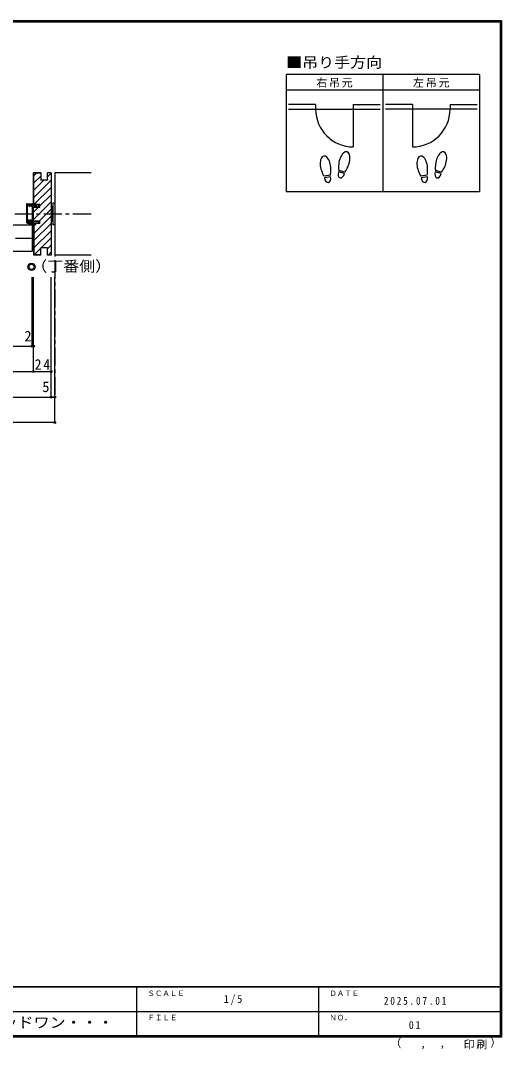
# Model space of a CAD drawing. Units: millimetres at full size, sheet at 1:5; details may follow other scales. Extents: x -973 to 977, y -718 to 696.
# Drawn here: x 316 to 977, y -718 to 696 of the extents above; entities that cross this region are included whole.
import ezdxf
from ezdxf.enums import TextEntityAlignment as Align

# ---------------------------------------------------------------- set-up
doc = ezdxf.new("R2010")
doc.units = ezdxf.units.MM
doc.header["$LTSCALE"] = 5
doc.header["$PDMODE"] = 32
doc.header["$PDSIZE"] = 2.5
doc.linetypes.add('CHAIN1', pattern=[8, 5, -1, 1, -1])
doc.linetypes.add('DASHED1', pattern=[1.8, 1.2, -0.6])
for name, color, linetype in [('0-0_補助線', 7, 'Continuous'), ('0-1_通り芯', 4, 'DASHED1'), ('0-3_仕上げ', 7, 'Continuous'), ('0-4_枠', 3, 'Continuous'), ('0-6_扉', 6, 'Continuous'), ('0-7_金物', 7, 'Continuous'), ('0-8_戸当り', 7, 'Continuous'), ('0-A_文字', 3, 'Continuous'), ('0-B_寸法', 7, 'Continuous'), ('0-C_ハッチ', 4, 'Continuous'), ('F-1_枠', 6, 'Continuous'), ('F-A_文字', 7, 'Continuous')]:
    doc.layers.add(name, color=color, linetype=linetype)
doc.styles.add('ＭＳ ゴシック', font='')
doc.styles.get('ＭＳ ゴシック').set_extended_font_data('MS Gothic')

# ---------------------------------------------------------------- blocks, each defined once
blk = doc.blocks.new('01')
at = {"layer": '0-0_補助線'}
for p, q in [((-5.765, 14.562), (-5.765, -9.938)), ((-4.765, 15.562), (3.935, 15.562)), ((4.133, 15.036), (2.233, 13.586)), ((11.735, 12.512), (8.735, 14.412)), ((-4.265, -8.938), (-4.265, 14.062)), ((-4.265, 14.062), (-2.165, 14.062)), ((-2.165, 14.062), (-2.165, 12.062)), ((-2.165, 12.062), (-0.965, 12.062)), ((-0.965, 14.062), (1.735, 14.062)), ((-0.965, 12.062), (-0.965, 14.062)), ((1.348, 14.049), (-0.37, 13.576)), ((0.901, 12.76), (0.04, 12.448)), ((1.735, 13.812), (1.735, 14.062)), ((1.735, 13.762), (1.735, 13.512)), ((4.235, 13.512), (1.735, 13.512)), ((2.235, 12.312), (1.735, 12.312)), ((2.735, -6.438), (2.735, 11.812)), ((4.235, 13.262), (4.235, 13.512)), ((8.735, 11.762), (4.235, 11.762)), ((8.735, 11.012), (11.735, 12.512)), ((8.735, 11.012), (8.735, 11.762)), ((-5.265, -10.438), (1.735, -10.438)), ((0.93, -13.548), (-5.265, -10.438)), ((-4.265, -8.938), (-0.265, -8.938)), ((-1.282, -8.784), (-3.773, -8.007)), ((1.244, -12.923), (-3.705, -10.438)), ((-0.734, -7.488), (-3.356, -6.67)), ((-0.265, -8.889), (-0.265, -8.938)), ((2.235, -6.938), (0.275, -6.938)), ((1.735, -9.738), (0.532, -8.486)), ((1.735, -10.438), (1.735, -9.738)), ((2.835, -11.938), (2.835, -9.438)), ((3.535, -11.938), (3.535, -10.438)), ((3.535, -10.438), (8.735, -10.438)), ((8.735, -8.188), (8.735, -8.938)), ((8.735, -10.438), (8.735, -11.588))]:
    blk.add_line(p, q, dxfattribs=at)
for points in [[(4.235, 13.262), (8.735, 13.262), (8.735, 14.412)], [(8.735, -8.938), (4.235, -8.938), (4.235, 11.762)], [(3.535, -10.438), (3.535, -9.438), (2.735, -9.438), (2.735, -8.338), (0.398, -8.338)], [(8.735, -8.188), (11.735, -9.688), (8.735, -11.588)]]:
    blk.add_lwpolyline(points, dxfattribs=at)
for centre, radius, start, end in [((-4.765, 14.562), 1, 90, 180), ((3.935, 15.262), 0.3, 311.34778, 90), ((-0.165, 13.012), 0.6, 106.79003, 180), ((-0.165, 13.012), 0.6, 180, 293.33765), ((1.735, 13.312), 1, 213.47738, 270), ((1.435, 13.762), 0.3, 0, 106.79003), ((2.035, 13.812), 0.3, 180, 311.34778), ((2.235, 11.812), 0.5, 0, 90), ((-5.265, -9.938), 0.5, 180, 270), ((-3.565, -7.338), 0.7, 72.67017, 252.67017), ((-0.925, -7.638), 1.2, 252.67017, 311.40962), ((0.275, -8.138), 1.2, 90, 147.21126), ((0.235, -8.889), 0.5, 53.61521, 180), ((0.398, -9.138), 0.8, 90, 131.40962), ((1.735, -11.938), 1.8, 243.42485, 360), ((1.735, -11.938), 1.1, 243.42485, 360), ((2.235, -6.438), 0.5, 270, 0)]:
    blk.add_arc(centre, radius, start, end, dxfattribs=at)

msp = doc.modelspace()

# ---------------------------------------------------------------- linework, layer by layer
at = {"layer": '0-1_通り芯', "linetype": 'CHAIN1'}
for p, q in [((362.506, 486.5), (362.506, 178.5)), ((412.506, 430), (-409.2, 430)), ((333.506, 396.5), (-330.2, 396.5))]:
    msp.add_line(p, q, dxfattribs=at)
at = {"layer": '0-3_仕上げ'}
for p, q in [((412.506, 486.5), (362.506, 486.5)), ((362.506, 486.5), (362.506, 373.5)), ((412.506, 373.5), (362.506, 373.5))]:
    msp.add_line(p, q, dxfattribs=at)
at = {"layer": '0-4_枠'}
for p, q in [((333.506, 443), (333.506, 486.5)), ((343.506, 486.5), (333.506, 486.5)), ((334.006, 443), (334.006, 486)), ((343.506, 486), (334.006, 486)), ((343.506, 486.5), (343.506, 476.5)), ((357.506, 486.5), (352.506, 486.5)), ((352.506, 476.5), (352.506, 486.5)), ((357.506, 486.5), (357.506, 373.5)), ((352.506, 476.5), (343.506, 476.5)), ((342.006, 443), (333.506, 443)), ((333.506, 439.3), (342.006, 439.3)), ((333.506, 420.7), (333.506, 439.3)), ((342.006, 439.3), (342.006, 443)), ((333.506, 420.7), (342.006, 420.7)), ((333.506, 417), (333.506, 373.5)), ((342.006, 417), (333.506, 417)), ((334.006, 417), (334.006, 374)), ((342.006, 417), (342.006, 420.7)), ((352.506, 383.5), (343.506, 383.5)), ((343.506, 373.5), (343.506, 383.5)), ((352.506, 373.5), (352.506, 383.5)), ((343.506, 373.5), (333.506, 373.5)), ((343.506, 374), (334.006, 374)), ((357.506, 373.5), (352.506, 373.5))]:
    msp.add_line(p, q, dxfattribs=at)
at = {"layer": '0-6_扉'}
for p, q in [((331.506, 414.5), (13.153, 414.5)), ((331.506, 414.5), (331.506, 378.5)), ((331.506, 378.5), (13.153, 378.5))]:
    msp.add_line(p, q, dxfattribs=at)
at = {"layer": '0-7_金物'}
for p, q in [((358.006, 439), (357.506, 439)), ((358.006, 440), (358.006, 420)), ((360.006, 440), (358.006, 440)), ((362.506, 445), (360.006, 445)), ((360.006, 445), (360.006, 415)), ((362.506, 445), (362.506, 415)), ((358.006, 421), (357.506, 421)), ((360.006, 420), (358.006, 420)), ((362.506, 415), (360.006, 415))]:
    msp.add_line(p, q, dxfattribs=at)
for radius in [5, 3.5]:
    msp.add_circle((330.555, 357.457), radius, dxfattribs=at)
at = {"layer": '0-8_戸当り', "color": 2}
for p, q in [((721.239, 580.308), (684.139, 580.308)), ((721.239, 580.308), (721.239, 574.008)), ((773.039, 580.308), (773.039, 522.208)), ((773.039, 580.308), (810.139, 580.308)), ((854.239, 580.308), (817.139, 580.308)), ((854.239, 580.308), (854.239, 522.208)), ((906.039, 580.308), (906.039, 574.008)), ((906.039, 580.308), (943.139, 580.308)), ((684.139, 574.008), (810.139, 574.008)), ((943.139, 574.008), (817.139, 574.008))]:
    msp.add_line(p, q, dxfattribs=at)
at = {"layer": '0-8_戸当り', "color": 3}
for p, q in [((741.457, 483.378), (732.811, 481.853)), ((741.822, 481.31), (733.175, 479.785)), ((760.924, 485.706), (752.444, 487.978)), ((761.468, 487.735), (752.987, 490.007)), ((874.457, 483.378), (865.811, 481.853)), ((874.822, 481.31), (866.175, 479.785)), ((893.924, 485.706), (885.444, 487.978)), ((894.468, 487.735), (885.987, 490.007))]:
    msp.add_line(p, q, dxfattribs=at)
at = {"layer": '0-8_戸当り', "color": 2}
for centre, start, end in [((773.039, 574.008), 180, 270), ((854.239, 574.008), 270, 0)]:
    msp.add_arc(centre, 51.8, start, end, dxfattribs=at)
at = {"layer": '0-8_戸当り', "color": 3}
for centre, major_axis, ratio, start_param, end_param in [((734.795, 495.877), (-2.445, 13.867), 0.5, 4.34059143, 8.22577918), ((760.713, 501.878), (3.644, 13.601), 0.5, 4.34059143, 8.22577918), ((867.795, 495.877), (-2.445, 13.867), 0.5, 4.34059143, 8.22577918), ((893.713, 501.878), (3.644, 13.601), 0.5, 4.34059143, 8.22577918), ((760.609, 501.489), (4.416, 16.48), 0.4, 1.85063327, 2.44287679), ((760.609, 501.489), (4.416, 16.48), 0.4, 3.84030852, 4.43255203), ((893.609, 501.489), (4.416, 16.48), 0.4, 1.85063327, 2.44287679), ((893.609, 501.489), (4.416, 16.48), 0.4, 3.84030852, 4.43255203), ((734.865, 495.481), (-2.963, 16.802), 0.4, 1.85063327, 2.44287679), ((737.498, 480.548), (-1.27, 7.205), 0.6, 1.57079633, 4.71238898), ((734.865, 495.481), (-2.963, 16.802), 0.4, 3.84030852, 4.43255203), ((756.684, 486.842), (1.894, 7.067), 0.6, 1.57079633, 4.71238898), ((867.865, 495.481), (-2.963, 16.802), 0.4, 1.85063327, 2.44287679), ((870.498, 480.548), (-1.27, 7.205), 0.6, 1.57079633, 4.71238898), ((867.865, 495.481), (-2.963, 16.802), 0.4, 3.84030852, 4.43255203), ((889.684, 486.842), (1.894, 7.067), 0.6, 1.57079633, 4.71238898)]:
    msp.add_ellipse(centre, major_axis=major_axis, ratio=ratio, start_param=start_param, end_param=end_param, dxfattribs=at)
at = {"layer": '0-A_文字'}
for p, q in [((946.639, 621.667), (680.639, 621.667)), ((680.639, 621.667), (680.639, 460.667)), ((813.639, 621.667), (813.639, 460.667)), ((946.639, 621.667), (946.639, 460.667)), ((680.639, 600.667), (946.639, 600.667)), ((946.639, 460.667), (680.639, 460.667))]:
    msp.add_line(p, q, dxfattribs=at)
at = {"layer": '0-B_寸法', "color": 4}
for p, q in [((331.506, 248.5), (331.506, 343.5)), ((333.506, 213.5), (333.506, 343.5)), ((357.506, 178.5), (357.506, 343.5)), ((362.506, 143.5), (362.506, 343.5)), ((-330.2, 248.5), (333.506, 248.5)), ((-354.2, 213.5), (357.506, 213.5)), ((-359.2, 178.5), (362.506, 178.5)), ((362.506, 143.5), (-359.2, 143.5))]:
    msp.add_line(p, q, dxfattribs=at)
at = {"layer": '0-B_寸法'}
for p in [(331.506, 248.5), (333.506, 248.5), (333.506, 213.5), (357.506, 213.5), (357.506, 178.5), (362.506, 178.5), (362.506, 143.5)]:
    msp.add_point(p, dxfattribs=at)
at = {"layer": '0-C_ハッチ'}
for p, q in [((334.006, 482.615), (337.392, 486)), ((334.006, 472.715), (343.506, 482.215)), ((352.506, 481.316), (357.506, 486.316)), ((334.006, 462.816), (347.691, 476.5)), ((334.006, 452.916), (357.506, 476.416)), ((334.006, 443.017), (357.506, 466.517)), ((342.006, 441.117), (357.506, 456.617)), ((333.506, 422.718), (357.506, 446.718)), ((333.506, 432.617), (340.189, 439.3)), ((334.006, 403.419), (357.506, 426.919)), ((341.388, 420.7), (357.506, 436.818)), ((334.006, 393.519), (357.506, 417.019)), ((334.006, 413.318), (337.688, 417)), ((334.006, 383.62), (357.506, 407.12)), ((343.786, 383.5), (357.506, 397.22)), ((334.286, 374), (343.506, 383.22)), ((352.506, 382.321), (357.506, 387.321)), ((353.585, 373.5), (357.506, 377.421))]:
    msp.add_line(p, q, dxfattribs=at)
at = {"layer": 'F-1_枠'}
for p, q in [((-973.347, 695.833), (976.653, 695.833)), ((-973.347, 695), (976.653, 695)), ((-973.347, 694.167), (976.653, 694.167)), ((974.986, 695.833), (974.986, -700.833)), ((975.82, 695.833), (975.82, -700.833)), ((976.653, 695.833), (976.653, -700.833)), ((976.653, -631.667), (-973.347, -631.667)), ((976.653, -632.5), (-973.347, -632.5)), ((474.986, -632.5), (474.986, -699.167)), ((724.986, -632.5), (724.986, -699.167)), ((1.653, -665.833), (974.986, -665.834)), ((976.653, -699.167), (-973.347, -699.167)), ((976.653, -700), (-973.347, -700)), ((976.653, -700.833), (-973.347, -700.833))]:
    msp.add_line(p, q, dxfattribs=at)

# ---------------------------------------------------------------- block references
at = {"layer": '0-0_補助線'}
msp.add_blockref('01', (329.271, 428.588), dxfattribs=at)

# ---------------------------------------------------------------- texts
at = {"layer": '0-A_文字', "color": 7, "style": 'ＭＳ ゴシック', "width": 1.1}
for s, p in [('■吊り手方向', (680.639, 626.667)), ('（丁番側）', (330.188, 346.605))]:
    msp.add_text(s, height=14.66, dxfattribs=at).set_placement(p, align=Align.BOTTOM_LEFT)
at = {"layer": '0-A_文字', "color": 7, "char_height": 11, "attachment_point": 7, "style": 'ＭＳ ゴシック'}
for s, insert in [('\\T1.17;右吊元', (722.139, 603.667)), ('\\T1.17;左吊元', (855.139, 603.667))]:
    msp.add_mtext(s, dxfattribs=dict(at, insert=insert))
at = {"layer": '0-B_寸法', "style": 'ＭＳ ゴシック'}
for s, p in [('2', (320.756, 250.5)), ('5', (345.353, 181))]:
    msp.add_text(s, height=14.66, dxfattribs=at).set_placement(p, align=Align.BOTTOM_LEFT)
at = {"layer": '0-B_寸法', "insert": (334.881, 216), "char_height": 14.66, "attachment_point": 7, "style": 'ＭＳ ゴシック'}
msp.add_mtext('\\T1.27;\\W0.95;24', dxfattribs=at)
at = {"layer": 'F-A_文字', "style": 'ＭＳ ゴシック'}
for s, height, p in [('ＳＣＡＬＥ', 7.331, (489.986, -646.667)), ('ＤＡＴＥ', 7.331, (739.986, -646.667)), ('ＦＩＬＥ', 7.331, (489.986, -680)), ('ＮＯ．', 7.331, (739.986, -680.001)), ('（', 11, (823.992, -718.052)), ('）', 11, (961.387, -717.355)), (',', 11, (865.199, -718.052)), (',', 11, (891.686, -717.588))]:
    msp.add_text(s, height=height, dxfattribs=at).set_placement(p, align=Align.BOTTOM_LEFT)
at = {"layer": 'F-A_文字', "style": 'ＭＳ ゴシック', "width": 1.1}
msp.add_text('ウッドワン・・・', height=14.66, dxfattribs=at).set_placement((267.486, -692.5), align=Align.BOTTOM_LEFT)
at = {"layer": 'F-A_文字', "char_height": 11, "attachment_point": 7, "style": 'ＭＳ ゴシック'}
for s, insert in [('\\T1.38;\\W0.9;1/5', (594.986, -656.667)), ('\\T1.39;\\W0.85;2025.07.01', (814.986, -656.667)), ('\\T1.36;\\W0.9;01', (849.361, -690.001)), ('\\T1.17;印刷', (924.678, -717.82))]:
    msp.add_mtext(s, dxfattribs=dict(at, insert=insert))

doc.saveas('drawing.dxf')
